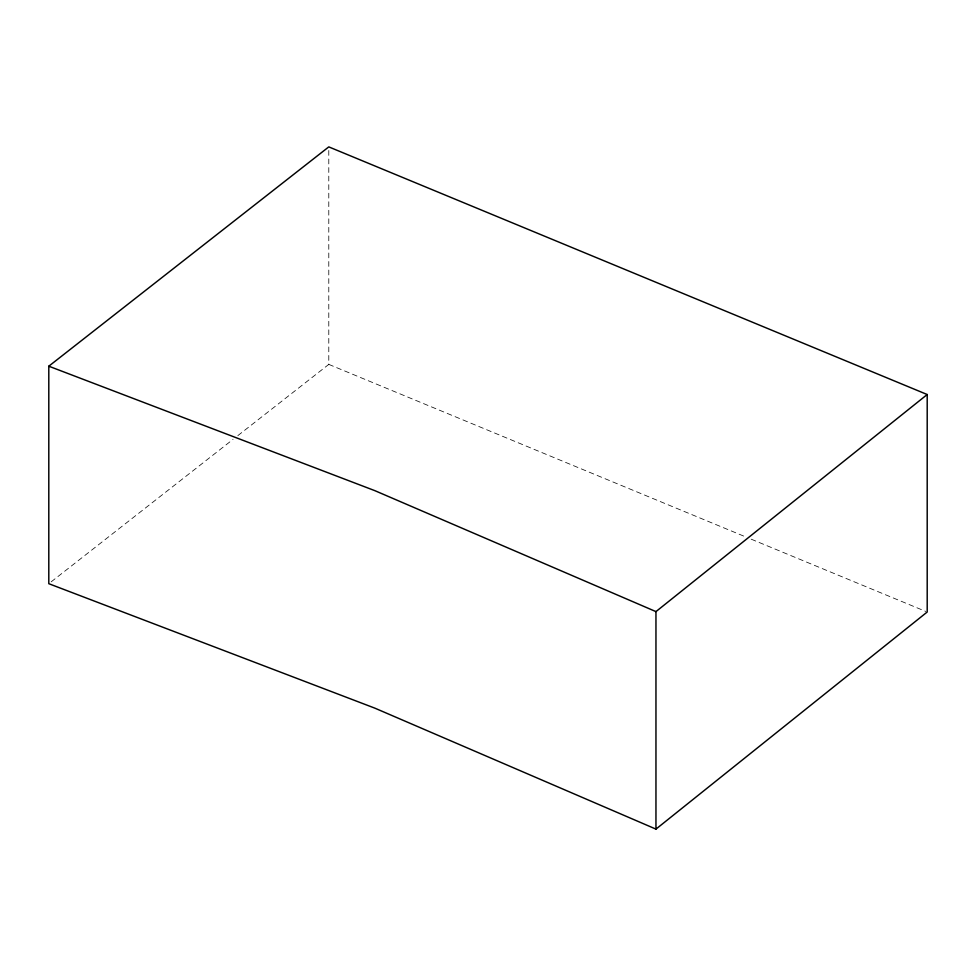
<?xml version="1.0" encoding="UTF-8"?>
<svg xmlns="http://www.w3.org/2000/svg" width="976" height="976" viewBox="0 0 976 976"><rect width="100%" height="100%" fill="white"/><g stroke="black" fill="none" stroke-linecap="round" stroke-linejoin="round"><path stroke-width="0.73" stroke-dasharray="4.88 3.66" d="M51.191 581.818L233.069 439.359M237.851 435.613L328.79 364.39L328.79 149.938M328.79 364.39L745.566 536.849M751.191 539.179L925.797 611.427"/><path stroke-width="1.46" d="M655.957 829.112L655.957 611.61L927.2 394.524L328.79 146.888L48.8 366.195L48.8 583.697L374.796 708.125L655.957 829.112L927.2 612.013L927.2 394.524M48.8 366.195L374.796 490.635L655.957 611.61"/></g></svg>
